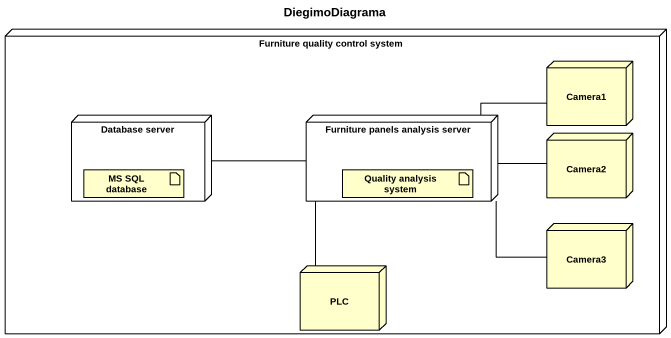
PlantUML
@startuml
title DiegimoDiagrama
node "Furniture quality control system" as Furniture_quality_control {
  node Camera1
  node "Database server" as Database_server {
    artifact "MS SQL database" as MS_SQL_database
  }
  node "Furniture panels analysis server" as Furniture_panels_analysis {
    artifact "Quality analysis system" as Quality_analysis_system
  }
  node Camera2
  node Camera3
  node PLC
}
Camera1 -left- Furniture_panels_analysis
Database_server -right- Furniture_panels_analysis
Camera2 -left- Furniture_panels_analysis
Camera3 -left- Furniture_panels_analysis
PLC -up- Furniture_panels_analysis
@enduml
